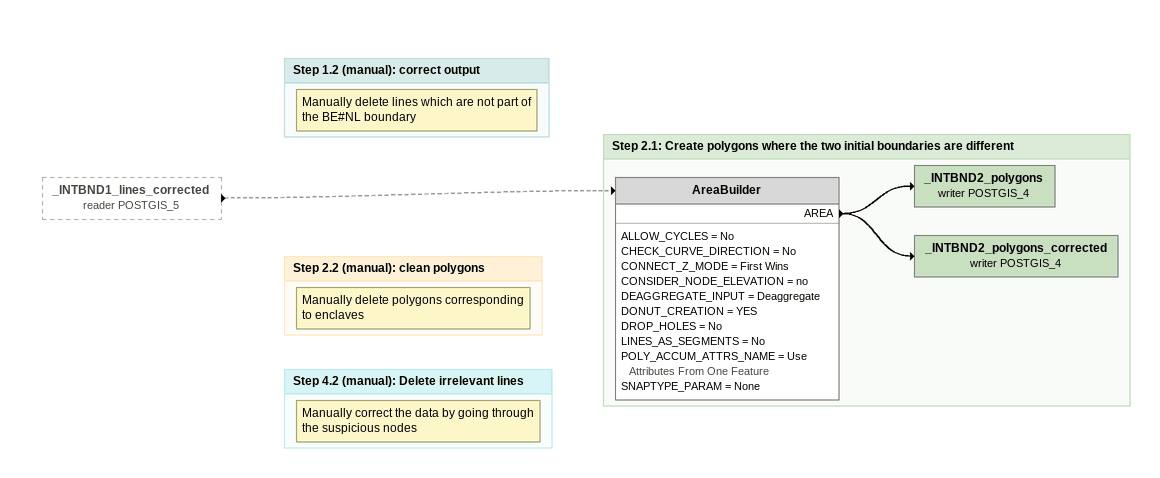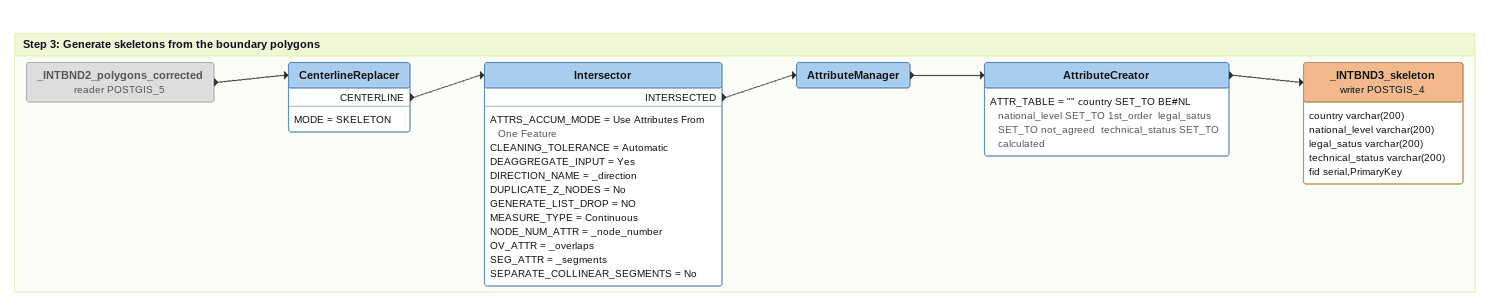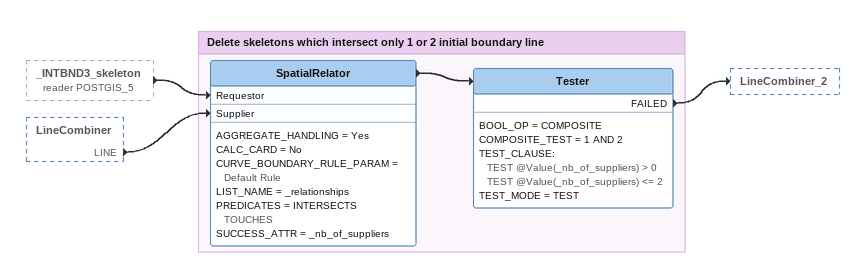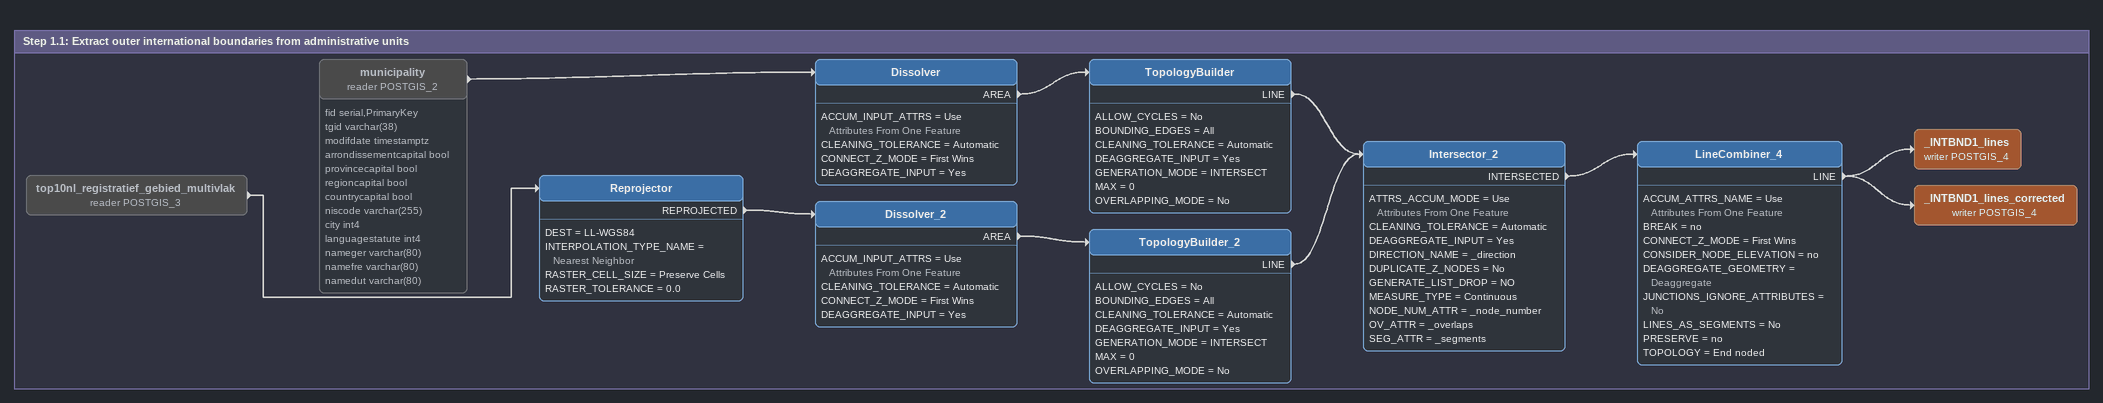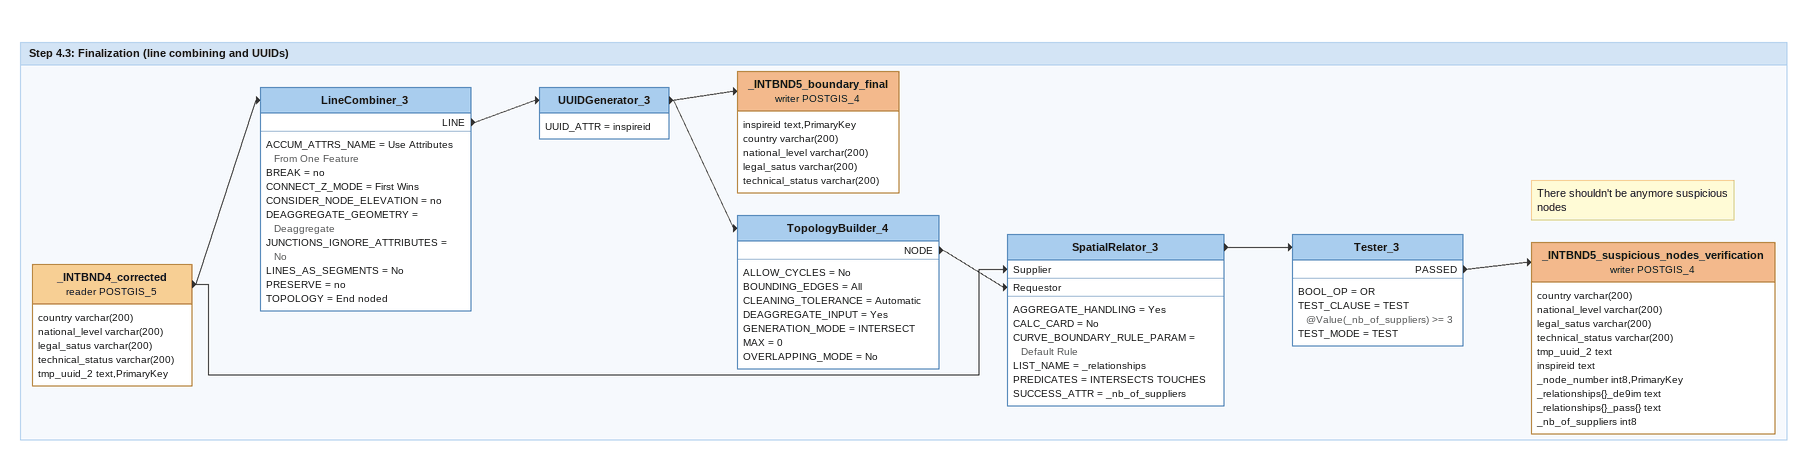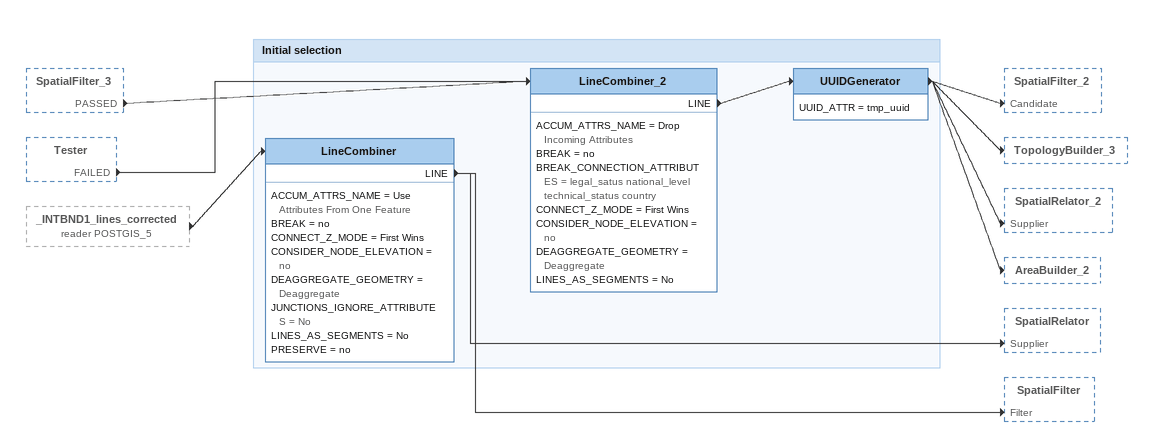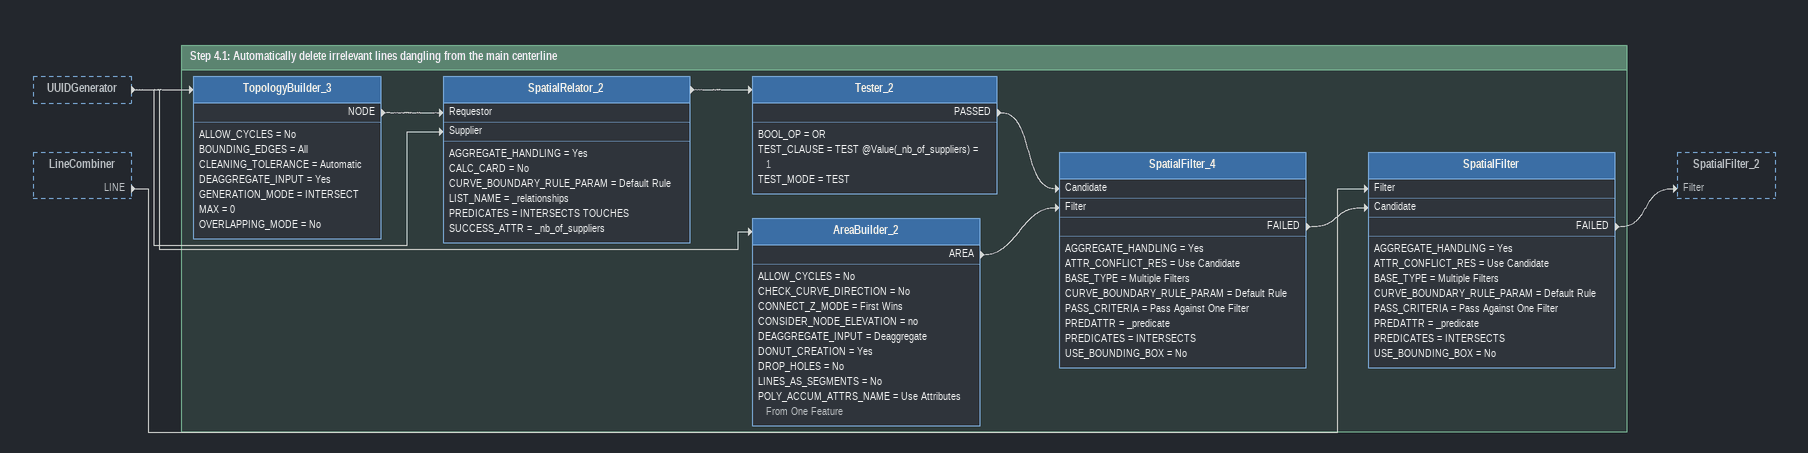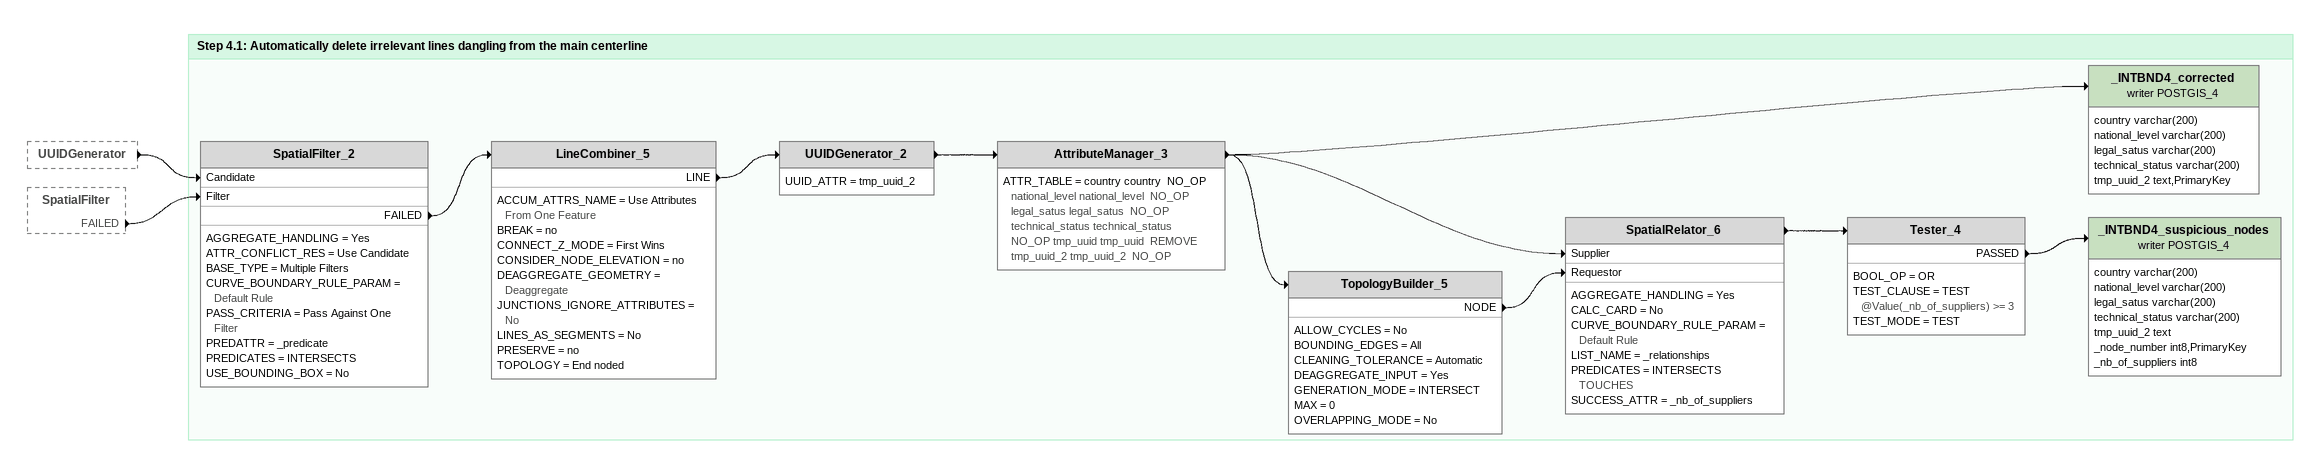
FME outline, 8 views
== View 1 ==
_INTBND1_lines_corrected (reader POSTGIS_5) [outside]
    -> AreaBuilder [off]

Bookmark: Step 2.1: Create polygons where the two initial boundaries are different
AreaBuilder
    ALLOW_CYCLES = No
    CHECK_CURVE_DIRECTION = No
    CONNECT_Z_MODE = First Wins
    CONSIDER_NODE_ELEVATION = no
    DEAGGREGATE_INPUT = Deaggregate
    DONUT_CREATION = YES
    DROP_HOLES = No
    LINES_AS_SEGMENTS = No
    POLY_ACCUM_ATTRS_NAME = Use Attributes From One Feature
    SNAPTYPE_PARAM = None
    AREA -> _INTBND2_polygons (writer POSTGIS_4)
    AREA -> _INTBND2_polygons_corrected (writer POSTGIS_4)
_INTBND2_polygons (writer POSTGIS_4)
_INTBND2_polygons_corrected (writer POSTGIS_4)

Bookmark: Step 1.2 (manual): correct output
Note: Manually delete lines which are not part of the BE#NL boundary

Bookmark: Step 2.2 (manual): clean polygons
Note: Manually delete polygons corresponding to enclaves

Bookmark: Step 4.2 (manual): Delete irrelevant lines
Note: Manually correct the data by going through the suspicious nodes

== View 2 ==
Bookmark: Step 3: Generate skeletons from the boundary polygons
_INTBND2_polygons_corrected (reader POSTGIS_5) [off]
    -> CenterlineReplacer
CenterlineReplacer
    MODE = SKELETON
    CENTERLINE -> Intersector
Intersector
    ATTRS_ACCUM_MODE = Use Attributes From One Feature
    CLEANING_TOLERANCE = Automatic
    DEAGGREGATE_INPUT = Yes
    DIRECTION_NAME = _direction
    DUPLICATE_Z_NODES = No
    GENERATE_LIST_DROP = NO
    MEASURE_TYPE = Continuous
    NODE_NUM_ATTR = _node_number
    OV_ATTR = _overlaps
    SEG_ATTR = _segments
    SEPARATE_COLLINEAR_SEGMENTS = No
    INTERSECTED -> AttributeManager
AttributeManager
    -> AttributeCreator
AttributeCreator
    ATTR_TABLE = "" country SET_TO BE#NL  national_level SET_TO 1st_order  legal_satus SET_TO not_agreed  technical_status SET_TO calculated
    -> _INTBND3_skeleton (writer POSTGIS_4)
_INTBND3_skeleton (writer POSTGIS_4)
    attributes: country varchar(200), national_level varchar(200), legal_satus varchar(200), technical_status varchar(200), fid serial,PrimaryKey

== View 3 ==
_INTBND3_skeleton (reader POSTGIS_5) [outside]
    -> SpatialRelator [Requestor]
LineCombiner [outside]
    LINE -> SpatialRelator [Supplier]

Bookmark: Delete skeletons which intersect only 1 or 2 initial boundary line
SpatialRelator
    AGGREGATE_HANDLING = Yes
    CALC_CARD = No
    CURVE_BOUNDARY_RULE_PARAM = Default Rule
    LIST_NAME = _relationships
    PREDICATES = INTERSECTS TOUCHES
    SUCCESS_ATTR = _nb_of_suppliers
    -> Tester
Tester
    BOOL_OP = COMPOSITE
    COMPOSITE_TEST = 1 AND 2
    TEST_CLAUSE:
      TEST @Value(_nb_of_suppliers) > 0
      TEST @Value(_nb_of_suppliers) <= 2
    TEST_MODE = TEST
    FAILED -> LineCombiner_2

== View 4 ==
Bookmark: Step 1.1: Extract outer international boundaries from administrative units
top10nl_registratief_gebied_multivlak (reader POSTGIS_3) [off]
    -> Reprojector
Reprojector
    DEST = LL-WGS84
    INTERPOLATION_TYPE_NAME = Nearest Neighbor
    RASTER_CELL_SIZE = Preserve Cells
    RASTER_TOLERANCE = 0.0
    REPROJECTED -> Dissolver_2
Dissolver_2
    ACCUM_INPUT_ATTRS = Use Attributes From One Feature
    CLEANING_TOLERANCE = Automatic
    CONNECT_Z_MODE = First Wins
    DEAGGREGATE_INPUT = Yes
    AREA -> TopologyBuilder_2
TopologyBuilder_2
    ALLOW_CYCLES = No
    BOUNDING_EDGES = All
    CLEANING_TOLERANCE = Automatic
    DEAGGREGATE_INPUT = Yes
    GENERATION_MODE = INTERSECT
    MAX = 0
    OVERLAPPING_MODE = No
    LINE -> Intersector_2
municipality (reader POSTGIS_2) [off]
    attributes: fid serial,PrimaryKey, tgid varchar(38), modifdate timestamptz, arrondissementcapital bool, provincecapital bool, regioncapital bool, countrycapital bool, niscode varchar(255), city int4, languagestatute int4, nameger varchar(80), namefre varchar(80), namedut varchar(80)
    -> Dissolver
Dissolver
    ACCUM_INPUT_ATTRS = Use Attributes From One Feature
    CLEANING_TOLERANCE = Automatic
    CONNECT_Z_MODE = First Wins
    DEAGGREGATE_INPUT = Yes
    AREA -> TopologyBuilder
TopologyBuilder
    ALLOW_CYCLES = No
    BOUNDING_EDGES = All
    CLEANING_TOLERANCE = Automatic
    DEAGGREGATE_INPUT = Yes
    GENERATION_MODE = INTERSECT
    MAX = 0
    OVERLAPPING_MODE = No
    LINE -> Intersector_2
Intersector_2
    ATTRS_ACCUM_MODE = Use Attributes From One Feature
    CLEANING_TOLERANCE = Automatic
    DEAGGREGATE_INPUT = Yes
    DIRECTION_NAME = _direction
    DUPLICATE_Z_NODES = No
    GENERATE_LIST_DROP = NO
    MEASURE_TYPE = Continuous
    NODE_NUM_ATTR = _node_number
    OV_ATTR = _overlaps
    SEG_ATTR = _segments
    INTERSECTED -> LineCombiner_4
LineCombiner_4
    ACCUM_ATTRS_NAME = Use Attributes From One Feature
    BREAK = no
    CONNECT_Z_MODE = First Wins
    CONSIDER_NODE_ELEVATION = no
    DEAGGREGATE_GEOMETRY = Deaggregate
    JUNCTIONS_IGNORE_ATTRIBUTES = No
    LINES_AS_SEGMENTS = No
    PRESERVE = no
    TOPOLOGY = End noded
    LINE -> _INTBND1_lines (writer POSTGIS_4)
    LINE -> _INTBND1_lines_corrected (writer POSTGIS_4)
_INTBND1_lines (writer POSTGIS_4)
_INTBND1_lines_corrected (writer POSTGIS_4)

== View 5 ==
Bookmark: Step 4.3: Finalization (line combining and UUIDs)
_INTBND4_corrected (reader POSTGIS_5)
    attributes: country varchar(200), national_level varchar(200), legal_satus varchar(200), technical_status varchar(200), tmp_uuid_2 text,PrimaryKey
    -> LineCombiner_3
    -> SpatialRelator_3 [Supplier]
LineCombiner_3
    ACCUM_ATTRS_NAME = Use Attributes From One Feature
    BREAK = no
    CONNECT_Z_MODE = First Wins
    CONSIDER_NODE_ELEVATION = no
    DEAGGREGATE_GEOMETRY = Deaggregate
    JUNCTIONS_IGNORE_ATTRIBUTES = No
    LINES_AS_SEGMENTS = No
    PRESERVE = no
    TOPOLOGY = End noded
    LINE -> UUIDGenerator_3
UUIDGenerator_3
    UUID_ATTR = inspireid
    -> _INTBND5_boundary_final (writer POSTGIS_4)
    -> TopologyBuilder_4
_INTBND5_boundary_final (writer POSTGIS_4)
    attributes: inspireid text,PrimaryKey, country varchar(200), national_level varchar(200), legal_satus varchar(200), technical_status varchar(200)
TopologyBuilder_4
    ALLOW_CYCLES = No
    BOUNDING_EDGES = All
    CLEANING_TOLERANCE = Automatic
    DEAGGREGATE_INPUT = Yes
    GENERATION_MODE = INTERSECT
    MAX = 0
    OVERLAPPING_MODE = No
    NODE -> SpatialRelator_3 [Requestor]
SpatialRelator_3
    AGGREGATE_HANDLING = Yes
    CALC_CARD = No
    CURVE_BOUNDARY_RULE_PARAM = Default Rule
    LIST_NAME = _relationships
    PREDICATES = INTERSECTS TOUCHES
    SUCCESS_ATTR = _nb_of_suppliers
    -> Tester_3
Tester_3
    BOOL_OP = OR
    TEST_CLAUSE = TEST @Value(_nb_of_suppliers) >= 3
    TEST_MODE = TEST
    PASSED -> _INTBND5_suspicious_nodes_verification (writer POSTGIS_4)
Note: There shouldn't be anymore suspicious nodes
_INTBND5_suspicious_nodes_verification (writer POSTGIS_4)
    attributes: country varchar(200), national_level varchar(200), legal_satus varchar(200), technical_status varchar(200), tmp_uuid_2 text, inspireid text, _node_number int8,PrimaryKey, _relationships{}_de9im text, _relationships{}_pass{} text, _nb_of_suppliers int8

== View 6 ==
SpatialFilter_3 [outside]
    PASSED -> LineCombiner_2
Tester [outside]
    FAILED -> LineCombiner_2
_INTBND1_lines_corrected (reader POSTGIS_5) [outside]
    -> LineCombiner

Bookmark: Initial selection
LineCombiner
    ACCUM_ATTRS_NAME = Use Attributes From One Feature
    BREAK = no
    CONNECT_Z_MODE = First Wins
    CONSIDER_NODE_ELEVATION = no
    DEAGGREGATE_GEOMETRY = Deaggregate
    JUNCTIONS_IGNORE_ATTRIBUTES = No
    LINES_AS_SEGMENTS = No
    PRESERVE = no
    LINE -> SpatialRelator [Supplier]
    LINE -> SpatialFilter [Filter]
LineCombiner_2
    ACCUM_ATTRS_NAME = Drop Incoming Attributes
    BREAK = no
    BREAK_CONNECTION_ATTRIBUTES = legal_satus national_level technical_status country
    CONNECT_Z_MODE = First Wins
    CONSIDER_NODE_ELEVATION = no
    DEAGGREGATE_GEOMETRY = Deaggregate
    LINES_AS_SEGMENTS = No
    LINE -> UUIDGenerator
UUIDGenerator
    UUID_ATTR = tmp_uuid
    -> SpatialFilter_2 [Candidate]
    -> TopologyBuilder_3
    -> SpatialRelator_2 [Supplier]
    -> AreaBuilder_2

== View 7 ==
UUIDGenerator [outside]
    -> TopologyBuilder_3
    -> SpatialRelator_2 [Supplier]
    -> AreaBuilder_2
LineCombiner [outside]
    LINE -> SpatialFilter [Filter]

Bookmark: Step 4.1: Automatically delete irrelevant lines dangling from the main centerline
TopologyBuilder_3
    ALLOW_CYCLES = No
    BOUNDING_EDGES = All
    CLEANING_TOLERANCE = Automatic
    DEAGGREGATE_INPUT = Yes
    GENERATION_MODE = INTERSECT
    MAX = 0
    OVERLAPPING_MODE = No
    NODE -> SpatialRelator_2 [Requestor]
SpatialRelator_2
    AGGREGATE_HANDLING = Yes
    CALC_CARD = No
    CURVE_BOUNDARY_RULE_PARAM = Default Rule
    LIST_NAME = _relationships
    PREDICATES = INTERSECTS TOUCHES
    SUCCESS_ATTR = _nb_of_suppliers
    -> Tester_2
Tester_2
    BOOL_OP = OR
    TEST_CLAUSE = TEST @Value(_nb_of_suppliers) = 1
    TEST_MODE = TEST
    PASSED -> SpatialFilter_4 [Candidate]
AreaBuilder_2
    ALLOW_CYCLES = No
    CHECK_CURVE_DIRECTION = No
    CONNECT_Z_MODE = First Wins
    CONSIDER_NODE_ELEVATION = no
    DEAGGREGATE_INPUT = Deaggregate
    DONUT_CREATION = Yes
    DROP_HOLES = No
    LINES_AS_SEGMENTS = No
    POLY_ACCUM_ATTRS_NAME = Use Attributes From One Feature
    AREA -> SpatialFilter_4 [Filter]
SpatialFilter_4
    AGGREGATE_HANDLING = Yes
    ATTR_CONFLICT_RES = Use Candidate
    BASE_TYPE = Multiple Filters
    CURVE_BOUNDARY_RULE_PARAM = Default Rule
    PASS_CRITERIA = Pass Against One Filter
    PREDATTR = _predicate
    PREDICATES = INTERSECTS
    USE_BOUNDING_BOX = No
    FAILED -> SpatialFilter [Candidate]
SpatialFilter
    AGGREGATE_HANDLING = Yes
    ATTR_CONFLICT_RES = Use Candidate
    BASE_TYPE = Multiple Filters
    CURVE_BOUNDARY_RULE_PARAM = Default Rule
    PASS_CRITERIA = Pass Against One Filter
    PREDATTR = _predicate
    PREDICATES = INTERSECTS
    USE_BOUNDING_BOX = No
    FAILED -> SpatialFilter_2 [Filter]

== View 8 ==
UUIDGenerator [outside]
    -> SpatialFilter_2 [Candidate]
SpatialFilter [outside]
    FAILED -> SpatialFilter_2 [Filter]

Bookmark: Step 4.1: Automatically delete irrelevant lines dangling from the main centerline
SpatialFilter_2
    AGGREGATE_HANDLING = Yes
    ATTR_CONFLICT_RES = Use Candidate
    BASE_TYPE = Multiple Filters
    CURVE_BOUNDARY_RULE_PARAM = Default Rule
    PASS_CRITERIA = Pass Against One Filter
    PREDATTR = _predicate
    PREDICATES = INTERSECTS
    USE_BOUNDING_BOX = No
    FAILED -> LineCombiner_5
LineCombiner_5
    ACCUM_ATTRS_NAME = Use Attributes From One Feature
    BREAK = no
    CONNECT_Z_MODE = First Wins
    CONSIDER_NODE_ELEVATION = no
    DEAGGREGATE_GEOMETRY = Deaggregate
    JUNCTIONS_IGNORE_ATTRIBUTES = No
    LINES_AS_SEGMENTS = No
    PRESERVE = no
    TOPOLOGY = End noded
    LINE -> UUIDGenerator_2
UUIDGenerator_2
    UUID_ATTR = tmp_uuid_2
    -> AttributeManager_3
AttributeManager_3
    ATTR_TABLE = country country  NO_OP national_level national_level  NO_OP legal_satus legal_satus  NO_OP technical_status technical_status  NO_OP tmp_uuid tmp_uuid  REMOVE tmp_uuid_2 tmp_uuid_2  NO_OP
    -> TopologyBuilder_5
    -> _INTBND4_corrected (writer POSTGIS_4)
    -> SpatialRelator_6 [Supplier]
_INTBND4_corrected (writer POSTGIS_4)
    attributes: country varchar(200), national_level varchar(200), legal_satus varchar(200), technical_status varchar(200), tmp_uuid_2 text,PrimaryKey
TopologyBuilder_5
    ALLOW_CYCLES = No
    BOUNDING_EDGES = All
    CLEANING_TOLERANCE = Automatic
    DEAGGREGATE_INPUT = Yes
    GENERATION_MODE = INTERSECT
    MAX = 0
    OVERLAPPING_MODE = No
    NODE -> SpatialRelator_6 [Requestor]
SpatialRelator_6
    AGGREGATE_HANDLING = Yes
    CALC_CARD = No
    CURVE_BOUNDARY_RULE_PARAM = Default Rule
    LIST_NAME = _relationships
    PREDICATES = INTERSECTS TOUCHES
    SUCCESS_ATTR = _nb_of_suppliers
    -> Tester_4
Tester_4
    BOOL_OP = OR
    TEST_CLAUSE = TEST @Value(_nb_of_suppliers) >= 3
    TEST_MODE = TEST
    PASSED -> _INTBND4_suspicious_nodes (writer POSTGIS_4)
_INTBND4_suspicious_nodes (writer POSTGIS_4)
    attributes: country varchar(200), national_level varchar(200), legal_satus varchar(200), technical_status varchar(200), tmp_uuid_2 text, _node_number int8,PrimaryKey, _nb_of_suppliers int8
